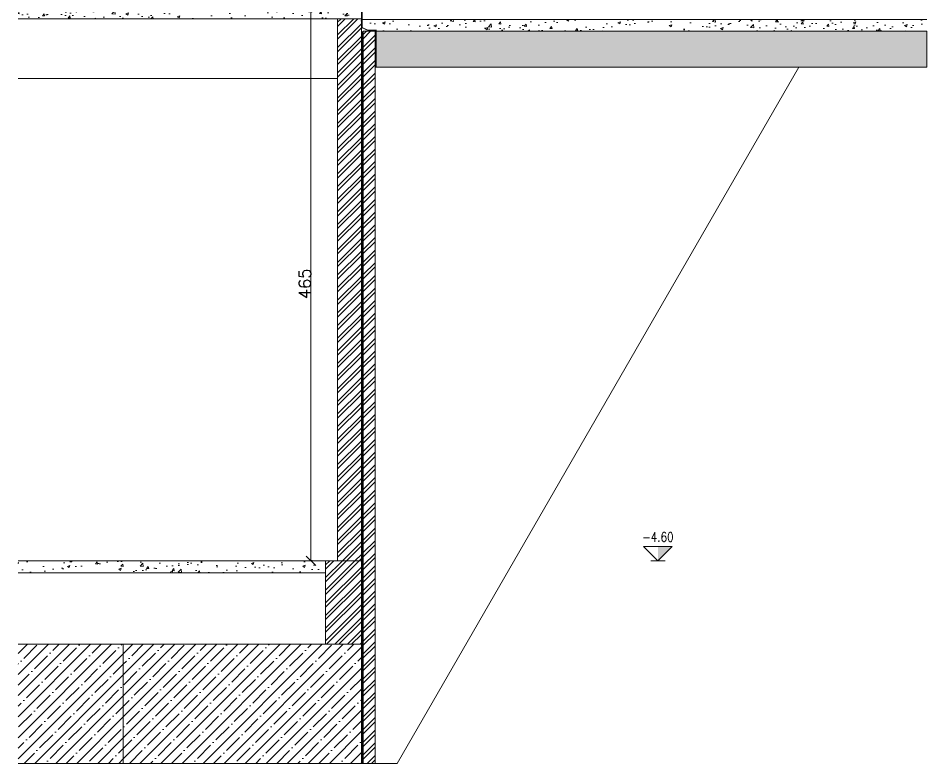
# Model space of a CAD drawing. Header units: inches. Extents: x 35.2 to 43.6, y 7.8 to 21.8.
# Drawn here: x 35.93 to 43.56, y 7.78 to 14.04 of the extents above; entities that cross this region are included whole.
import ezdxf
from ezdxf.enums import TextEntityAlignment as Align

# ---------------------------------------------------------------- set-up
doc = ezdxf.new("R2010")
doc.units = ezdxf.units.IN
doc.header["$MEASUREMENT"] = 0
doc.linetypes.add('HIDDEN', pattern=[0.375, 0.25, -0.125])
doc.layers.get('0').update_dxf_attribs({"lineweight": 20})
doc.layers.get('Defpoints').update_dxf_attribs({"lineweight": 5})
for name, color, linetype, lineweight in [('A-SYMB-LVLS', 4, 'Continuous', 5), ('Beam', 12, 'Continuous', 5), ('DIM', 5, 'Continuous', 5), ('Hatch', 251, 'Continuous', 5), ('nazok', 41, 'Continuous', 5)]:
    doc.layers.add(name, color=color, linetype=linetype, lineweight=lineweight)
doc.styles.add('ROMANS-TITLE', font='ROMANS.shx', dxfattribs={"width": 0.8})
doc.styles.add('simplex.shx', font='simplex.shx')
doc.dimstyles.new('S100', dxfattribs={"dimtxt": 0.1, "dimasz": 0.08, "dimexe": 0.005, "dimexo": 0, "dimgap": 0.001, "dimtad": 1, "dimlfac": 100, "dimdsep": 46, "dimtxsty": 'simplex.shx', "dimblk": 'OBLIQUE', "dimcen": 0.009, "dimclrd": 256, "dimadec": 1, "dimazin": 0, "dimtfac": 1, "dimtofl": 0, "dimtmove": 1, "dimatfit": 3, "dimldrblk": 'OBLIQUE', "dimfxl": 0.01, "dimfxlon": 1, "dimtolj": 1, "dimtzin": 0, "dimlwd": -1, "dimarcsym": 0})

# ---------------------------------------------------------------- blocks, each defined once
blk = doc.blocks.new('A-LVL_EL-SEC')
at = {"layer": 'A-SYMB-LVLS', "color": 5, "ltscale": 800}
blk.add_line((-150, 0), (150, 0), dxfattribs=at)
at = {"layer": 'A-SYMB-LVLS', "color": 4}
blk.add_lwpolyline([(-300, 300), (0, 0), (300, 300), (-300, 300)], dxfattribs=at)
at = {"layer": 'A-SYMB-LVLS', "color": 9}
blk.add_solid([(0, 300), (300, 300), (0, 0)], dxfattribs=at)
at = {"layer": 'A-SYMB-LVLS', "color": 4, "ltscale": 800, "style": 'ROMANS-TITLE', "width": 0.8}
blk.add_attdef('FLOOR-LEVEL', text='', height=200, dxfattribs=at).set_placement((0, 500), align=Align.MIDDLE)
blk = doc.blocks.new('_OBLIQUE')
at = {"color": 0, "linetype": 'ByBlock'}
blk.add_line((-0.5, -0.5), (0.5, 0.5), dxfattribs=at)
blk = doc.blocks.new('*D21')
at = {"layer": 'Defpoints', "color": 0, "transparency": 16777216}
for p in [(38.3853, 14.1312), (38.4018, 14.1312), (38.4018, 9.4812)]:
    blk.add_point(p, dxfattribs=at)
at = {"layer": 'DIM', "color": 0, "lineweight": -2, "transparency": 16777216}
for p, q in [((38.3953, 14.1312), (38.3803, 14.1312)), ((38.3953, 9.4812), (38.3803, 9.4812))]:
    blk.add_line(p, q, dxfattribs=at)
at = {"layer": 'DIM', "transparency": 16777216}
blk.add_line((38.3853, 9.4812), (38.3853, 14.1312), dxfattribs=at)
at = {"layer": 'DIM', "transparency": 16777216, "xscale": 0.08, "yscale": 0.08, "zscale": 0.08}
for p, rotation in [((38.3853, 14.1312), 90), ((38.3853, 9.4812), 270)]:
    blk.add_blockref('_OBLIQUE', p, dxfattribs=dict(at, rotation=rotation))
at = {"layer": 'DIM', "color": 0, "transparency": 16777216, "insert": (38.3343, 11.8062), "char_height": 0.1, "attachment_point": 5, "rotation": 90, "style": 'simplex.shx'}
blk.add_mtext('\\A1;465', dxfattribs=at)

msp = doc.modelspace()

# ---------------------------------------------------------------- hatches: boundary and pattern name
h = msp.add_hatch()
h.set_pattern_fill('AR-SAND', color=256, scale=0.008)
h.set_pattern_definition([(37.5, (0, 0), (-0.000503947, 0.01541459), [0, -0.01216, 0, -0.0136, 0, -0.013]), (7.5, (0, 0), (0.014158214, 0.0225771685), [0, -0.00656, 0, -0.01096, 0, -0.0042]), (327.5, (-0.00984, 0), (0.024913135, 4.52724e-05), [0, -0.004, 0, -0.0144, 0, -0.0188]), (317.5, (-0.00984, 0), (0.024049013, 0.007021405), [0, -0.002, 0, -0.00944, 0, -0.0108])])
h.paths.add_polyline_path([(43.55831, 13.92618), (38.93409, 13.92618), (38.93409, 13.62618), (42.48371, 13.62618), (43.55831, 13.62618)])
at = {"layer": 'Hatch'}
h = msp.add_hatch(dxfattribs=at)
h.set_pattern_fill('AR-CONC', color=256, scale=0.03)
h.set_pattern_definition([(50, (0, -0.1), (0.21517805, -0.01882564), [0.0225, -0.2475]), (355, (0, -0.1), (-0.0416254, 0.2256576), [0.018, -0.198]), (100.45144, (0.01793, -0.10157), (0.1735527, 0.206832), [0.0191221, -0.2103426]), (46.1842, (0, -0.04), (0.3201724, -0.0496558), [0.03375, -0.37125]), (96.6356, (0.02668, -0.04414), (0.2803986, 0.2922356), [0.028683, -0.315514]), (351.1842, (0, -0.04), (0.2803986, 0.2922356), [0.027, -0.297]), (21, (0.03, -0.055), (0.1790721, -0.1207857), [0.0225, -0.2475]), (326, (0.03, -0.055), (0.0729946, 0.217545), [0.018, -0.198]), (71.45144, (0.04492, -0.06507), (0.2520667, 0.0967593), [0.019122, -0.2103426]), (37.5, (0, -0.1), (0.00364796, 0.09986816), [0, -0.1956, 0, -0.201, 0, -0.19875]), (7.5, (0, -0.1), (0.07892086, 0.1183235), [0, -0.1146, 0, -0.1911, 0, -0.07575]), (327.5, (-0.0669, -0.1), (0.16014673, -0.00676646), [0, -0.075, 0, -0.234, 0, -0.3105]), (317.5, (-0.0969, -0.1), (0.17495585, 0.0300315), [0, -0.0975, 0, -0.1554, 0, -0.2205])])
h.paths.add_polyline_path([(38.75909, 14.13118), (35.92669, 14.13118), (35.92669, 14.03118), (38.75909, 14.03118)])
h = msp.add_hatch(dxfattribs=at)
h.set_pattern_fill('ANSI32', color=256, scale=0.2)
h.paths.add_polyline_path([(38.80909, 14.03118), (38.60909, 14.03118), (38.60909, 9.48118), (38.80909, 9.48118)])
h = msp.add_hatch(dxfattribs=at)
h.set_pattern_fill('AR-CONC', color=256, scale=0.03)
h.set_pattern_definition([(50, (0, -0.055), (0.21517805, -0.01882564), [0.0225, -0.2475]), (355, (0, -0.055), (-0.0416254, 0.2256576), [0.018, -0.198]), (100.45144, (0.01793, -0.05657), (0.1735527, 0.206832), [0.0191221, -0.2103426]), (46.1842, (0, 0.005), (0.3201724, -0.0496558), [0.03375, -0.37125]), (96.6356, (0.02668, 0.00086), (0.2803986, 0.2922356), [0.028683, -0.3155141]), (351.1842, (0, 0.005), (0.2803986, 0.2922356), [0.027, -0.297]), (21, (0.03, -0.01), (0.1790721, -0.1207857), [0.0225, -0.2475]), (326, (0.03, -0.01), (0.0729946, 0.217545), [0.018, -0.198]), (71.45144, (0.04492, -0.02007), (0.2520667, 0.0967593), [0.0191221, -0.2103426]), (37.5, (0, -0.055), (0.00364796, 0.09986816), [0, -0.1956, 0, -0.201, 0, -0.19875]), (7.5, (0, -0.055), (0.07892086, 0.11832351), [0, -0.1146, 0, -0.1911, 0, -0.07575]), (327.5, (-0.0669, -0.055), (0.16014673, -0.00676646), [0, -0.075, 0, -0.234, 0, -0.3105]), (317.5, (-0.0969, -0.055), (0.17495585, 0.0300315), [0, -0.0975, 0, -0.1554, 0, -0.2205])])
h.paths.add_polyline_path([(43.55831, 14.02618), (38.80909, 14.02618), (38.80909, 13.92618), (43.55831, 13.92618)])
h = msp.add_hatch(dxfattribs=at)
h.set_pattern_fill('ANSI32', color=256, scale=0.2)
h.paths.add_polyline_path([(38.92409, 13.92618), (38.82409, 13.92618), (38.82409, 7.78118), (38.92409, 7.78118)])
h = msp.add_hatch(dxfattribs=at)
h.set_pattern_fill('AR-CONC', color=256, scale=0.03)
h.set_pattern_definition([(50, (0, 0), (0.21517805, -0.01882564), [0.0225, -0.2475]), (355, (0, 0), (-0.0416254, 0.2256576), [0.018, -0.198]), (100.45144, (0.01793, -0.00157), (0.1735527, 0.206832), [0.019122, -0.2103426]), (46.1842, (0, 0.06), (0.3201724, -0.0496558), [0.03375, -0.37125]), (96.6356, (0.02668, 0.05586), (0.2803986, 0.2922356), [0.028683, -0.315514]), (351.1842, (0, 0.06), (0.2803986, 0.2922356), [0.027, -0.297]), (21, (0.03, 0.045), (0.1790721, -0.1207857), [0.0225, -0.2475]), (326, (0.03, 0.045), (0.0729946, 0.217545), [0.018, -0.198]), (71.45144, (0.04492, 0.03493), (0.2520667, 0.0967593), [0.019122, -0.2103426]), (37.5, (0, 0), (0.00364796, 0.09986816), [0, -0.1956, 0, -0.201, 0, -0.19875]), (7.5, (0, 0), (0.07892086, 0.1183235), [0, -0.1146, 0, -0.1911, 0, -0.07575]), (327.5, (-0.0669, 0), (0.16014673, -0.00676646), [0, -0.075, 0, -0.234, 0, -0.3105]), (317.5, (-0.0969, 0), (0.17495585, 0.0300315), [0, -0.0975, 0, -0.1554, 0, -0.2205])])
h.paths.add_polyline_path([(38.50909, 9.48118), (35.92669, 9.48118), (35.92669, 9.38118), (38.50909, 9.38118)])
h = msp.add_hatch(dxfattribs=at)
h.set_pattern_fill('ANSI32', color=256, scale=0.2)
h.paths.add_polyline_path([(38.80909, 9.48118), (38.50909, 9.48118), (38.50909, 8.78118), (38.80909, 8.78118)])
h = msp.add_hatch(dxfattribs=at)
h.set_pattern_fill('ANSI35', color=256, scale=0.5)
h.paths.add_polyline_path([(36.80909, 8.78118), (35.92669, 8.78118), (35.92669, 7.78118), (36.80909, 7.78118)])
h = msp.add_hatch(dxfattribs=at)
h.set_pattern_fill('ANSI35', color=256, scale=0.5)
h.paths.add_polyline_path([(38.80909, 8.78118), (36.80909, 8.78118), (36.80909, 7.78118), (38.80909, 7.78118)])

# ---------------------------------------------------------------- linework, layer by layer
for p, q in [((38.80909, 14.03118), (38.80909, 14.13118)), ((35.92669, 14.03118), (38.80909, 14.03118)), ((38.60909, 9.48118), (38.60909, 14.03118)), ((38.80909, 9.48118), (38.80909, 14.03118)), ((38.80909, 14.02618), (43.55831, 14.02618)), ((38.82409, 13.92618), (43.55831, 13.92618)), ((38.82409, 7.78118), (38.82409, 13.92618)), ((38.92409, 7.78118), (38.92409, 13.92618)), ((38.93409, 13.92618), (38.93409, 13.62618)), ((43.55831, 13.62618), (43.55831, 13.92618)), ((42.48371, 13.62618), (38.92409, 13.62618)), ((39.10909, 7.78118), (42.48371, 13.62618)), ((42.48371, 13.62618), (43.55831, 13.62618)), ((35.92669, 9.48118), (38.50909, 9.48118)), ((35.92669, 9.38118), (38.50909, 9.38118)), ((36.80909, 8.78118), (35.92669, 8.78118)), ((38.80909, 8.78118), (38.80909, 7.78118)), ((36.80909, 7.78118), (35.92669, 7.78118)), ((38.80909, 7.78118), (39.10909, 7.78118)), ((38.80909, 7.78118), (38.82409, 7.78118))]:
    msp.add_line(p, q)
for points in [[(38.80909, 9.48118), (38.50909, 9.48118), (38.50909, 8.78118), (38.80909, 8.78118)], [(36.80909, 7.78118), (38.80909, 7.78118), (38.80909, 8.78118), (36.80909, 8.78118)]]:
    msp.add_lwpolyline(points, close=True)
at = {"layer": 'Beam'}
msp.add_line((35.92669, 13.53118), (38.60909, 13.53118), dxfattribs=at)
at = {"layer": 'nazok', "linetype": 'HIDDEN', "ltscale": 0.1, "const_width": 0.008}
for points in [[(38.93409, 13.62618), (38.93409, 13.93449), (38.86449, 13.93449), (38.816, 13.95608), (38.816, 14.04425), (38.81544, 14.04425), (38.81544, 14.13804), (38.63759, 14.13804)], [(38.81659, 7.78118), (38.81659, 13.92618)]]:
    msp.add_lwpolyline(points, dxfattribs=at)

# ---------------------------------------------------------------- block references
at = {"layer": 'A-SYMB-LVLS', "ltscale": 800}
ref = msp.add_blockref('A-LVL_EL-SEC', (41.29994, 9.48118), dxfattribs=dict(at, xscale=0.000400000000372528, yscale=0.000400000000372528, zscale=0.000400000000372528))
ref.add_attrib('FLOOR-LEVEL', '-4.60', dxfattribs={"ltscale": 800, "height": 0.08, "style": 'ROMANS-TITLE', "width": 0.8}).set_placement((41.29994, 9.68118), align=Align.MIDDLE)

# ---------------------------------------------------------------- dimensions: what is measured, and where the dimension line sits
at = {"layer": 'DIM'}
dim = msp.add_linear_dim(base=(38.38526, 14.13118), p1=(38.40177, 9.48118), p2=(38.40177, 14.13118), angle=90, dimstyle='S100', dxfattribs=at)
dim.commit()
dim.dimension.update_dxf_attribs({"geometry": '*D21', "text_midpoint": (38.33426, 11.80618)})

doc.saveas('drawing.dxf')
